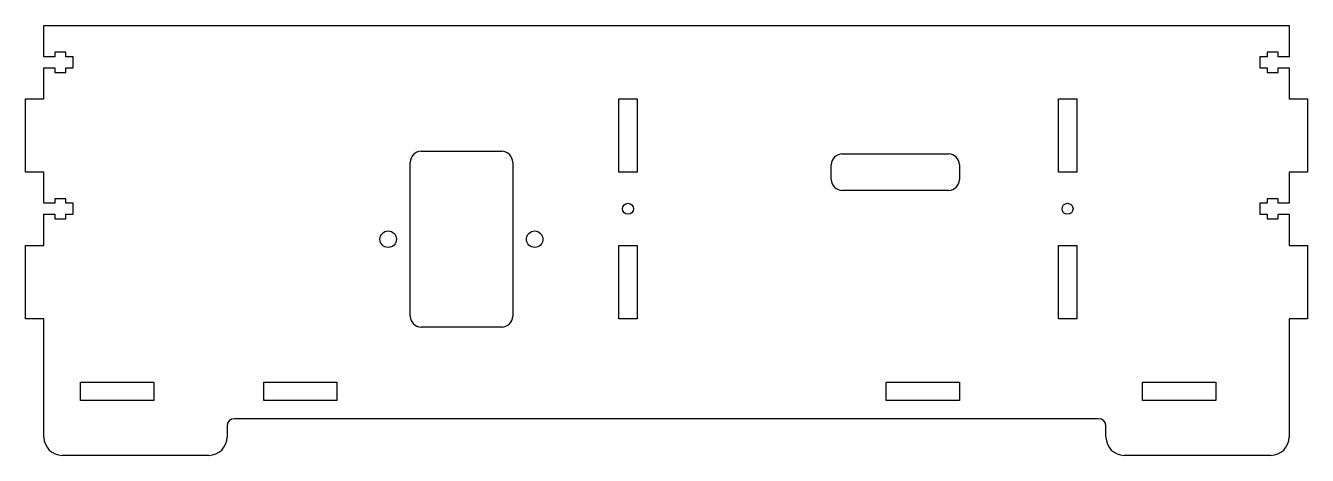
# Model space of a CAD drawing. Header units: millimetres. Extents: x -126 to 224, y -25 to 93.
import ezdxf

# ---------------------------------------------------------------- set-up
doc = ezdxf.new("R2010")
doc.units = ezdxf.units.MM

msp = doc.modelspace()

# ---------------------------------------------------------------- linework, layer by layer
at = {"color": 7, "linetype": 'Continuous', "lineweight": 25}
for p, q in [((-121.46, 84.08), (-121.46, 92.58)), ((-121.46, 92.58), (218.54, 92.58)), ((218.54, 92.58), (218.54, 84.08)), ((-118.46, 84.08), (-121.46, 84.08)), ((-115.46, 85.33), (-118.46, 85.33)), ((-118.46, 85.33), (-118.46, 84.08)), ((-115.46, 84.08), (-115.46, 85.33)), ((-113.46, 84.08), (-115.46, 84.08)), ((-113.46, 81.08), (-113.46, 84.08)), ((212.54, 84.08), (210.54, 84.08)), ((210.54, 84.08), (210.54, 81.08)), ((215.54, 85.33), (212.54, 85.33)), ((212.54, 85.33), (212.54, 84.08)), ((215.54, 84.08), (215.54, 85.33)), ((218.54, 84.08), (215.54, 84.08)), ((-121.46, 81.08), (-118.46, 81.08)), ((-121.46, 72.58), (-121.46, 81.08)), ((-118.46, 81.08), (-118.46, 79.83)), ((-115.46, 79.83), (-115.46, 81.08)), ((-115.46, 81.08), (-113.46, 81.08)), ((210.54, 81.08), (212.54, 81.08)), ((212.54, 81.08), (212.54, 79.83)), ((215.54, 79.83), (215.54, 81.08)), ((215.54, 81.08), (218.54, 81.08)), ((218.54, 81.08), (218.54, 72.58)), ((-118.46, 79.83), (-115.46, 79.83)), ((212.54, 79.83), (215.54, 79.83)), ((-126.46, 52.58), (-126.46, 72.58)), ((-126.46, 72.58), (-121.46, 72.58)), ((35.54, 72.58), (40.54, 72.58)), ((35.54, 52.58), (35.54, 72.58)), ((40.54, 72.58), (40.54, 52.58)), ((155.54, 72.58), (160.54, 72.58)), ((155.54, 52.58), (155.54, 72.58)), ((160.54, 72.58), (160.54, 52.58)), ((218.54, 72.58), (223.54, 72.58)), ((223.54, 72.58), (223.54, 52.58)), ((-18.46, 58.28), (3.54, 58.28)), ((96.54, 57.58), (125.54, 57.58)), ((-121.46, 52.58), (-126.46, 52.58)), ((-121.46, 44.08), (-121.46, 52.58)), ((-21.46, 13.28), (-21.46, 55.28)), ((6.54, 55.28), (6.54, 13.28)), ((40.54, 52.58), (35.54, 52.58)), ((93.54, 50.58), (93.54, 54.58)), ((128.54, 54.58), (128.54, 50.58)), ((160.54, 52.58), (155.54, 52.58)), ((223.54, 52.58), (218.54, 52.58)), ((218.54, 52.58), (218.54, 44.08)), ((125.54, 47.58), (96.54, 47.58)), ((-118.46, 44.08), (-121.46, 44.08)), ((-115.46, 45.33), (-118.46, 45.33)), ((-118.46, 45.33), (-118.46, 44.08)), ((-115.46, 44.08), (-115.46, 45.33)), ((-113.46, 44.08), (-115.46, 44.08)), ((-113.46, 41.08), (-113.46, 44.08)), ((212.54, 44.08), (210.54, 44.08)), ((210.54, 44.08), (210.54, 41.08)), ((215.54, 45.33), (212.54, 45.33)), ((212.54, 45.33), (212.54, 44.08)), ((215.54, 44.08), (215.54, 45.33)), ((218.54, 44.08), (215.54, 44.08)), ((-121.46, 32.58), (-121.46, 41.08)), ((-121.46, 41.08), (-118.46, 41.08)), ((-118.46, 41.08), (-118.46, 39.83)), ((-118.46, 39.83), (-115.46, 39.83)), ((-115.46, 39.83), (-115.46, 41.08)), ((-115.46, 41.08), (-113.46, 41.08)), ((210.54, 41.08), (212.54, 41.08)), ((212.54, 41.08), (212.54, 39.83)), ((212.54, 39.83), (215.54, 39.83)), ((215.54, 39.83), (215.54, 41.08)), ((215.54, 41.08), (218.54, 41.08)), ((218.54, 41.08), (218.54, 32.58)), ((-126.46, 12.58), (-126.46, 32.58)), ((-126.46, 32.58), (-121.46, 32.58)), ((35.54, 32.58), (40.54, 32.58)), ((35.54, 12.58), (35.54, 32.58)), ((40.54, 32.58), (40.54, 12.58)), ((155.54, 32.58), (160.54, 32.58)), ((155.54, 12.58), (155.54, 32.58)), ((160.54, 32.58), (160.54, 12.58)), ((218.54, 32.58), (223.54, 32.58)), ((223.54, 32.58), (223.54, 12.58)), ((-121.46, 12.58), (-126.46, 12.58)), ((-121.46, -19.72), (-121.46, 12.58)), ((40.54, 12.58), (35.54, 12.58)), ((160.54, 12.58), (155.54, 12.58)), ((223.54, 12.58), (218.54, 12.58)), ((218.54, 12.58), (218.54, -19.72)), ((3.54, 10.28), (-18.46, 10.28)), ((-111.46, -4.72), (-91.46, -4.72)), ((-111.46, -9.72), (-111.46, -4.72)), ((-91.46, -4.72), (-91.46, -9.72)), ((-61.46, -4.72), (-41.46, -4.72)), ((-61.46, -9.72), (-61.46, -4.72)), ((-41.46, -4.72), (-41.46, -9.72)), ((108.54, -4.72), (128.54, -4.72)), ((108.54, -9.72), (108.54, -4.72)), ((128.54, -4.72), (128.54, -9.72)), ((178.54, -4.72), (198.54, -4.72)), ((178.54, -9.72), (178.54, -4.72)), ((198.54, -4.72), (198.54, -9.72)), ((-91.46, -9.72), (-111.46, -9.72)), ((-41.46, -9.72), (-61.46, -9.72)), ((128.54, -9.72), (108.54, -9.72)), ((198.54, -9.72), (178.54, -9.72)), ((-71.46, -16.72), (-71.46, -19.72)), ((166.54, -14.72), (-69.46, -14.72)), ((168.54, -19.72), (168.54, -16.72)), ((-76.46, -24.72), (-116.46, -24.72)), ((213.54, -24.72), (173.54, -24.72))]:
    msp.add_line(p, q, dxfattribs=at)
for centre, radius in [((38.04, 42.58), 1.5), ((158.04, 42.58), 1.5), ((-27.46, 34.28), 2.25), ((12.54, 34.28), 2.25)]:
    msp.add_circle(centre, radius, dxfattribs=at)
for centre, radius, start, end in [((-18.46, 55.28), 3, 90, 180), ((3.54, 55.28), 3, 0, 90), ((96.54, 54.58), 3, 90, 180), ((125.54, 54.58), 3, 0, 90), ((96.54, 50.58), 3, 180, 270), ((125.54, 50.58), 3, 270, 0), ((-18.46, 13.28), 3, 180, 270), ((3.54, 13.28), 3, 270, 0), ((-69.46, -16.72), 2, 90, 180), ((166.54, -16.72), 2, 0, 90), ((-116.46, -19.72), 5, 180, 270), ((-76.46, -19.72), 5, 270, 0), ((173.54, -19.72), 5, 180, 270), ((213.54, -19.72), 5, 270, 0)]:
    msp.add_arc(centre, radius, start, end, dxfattribs=at)

doc.saveas('drawing.dxf')
